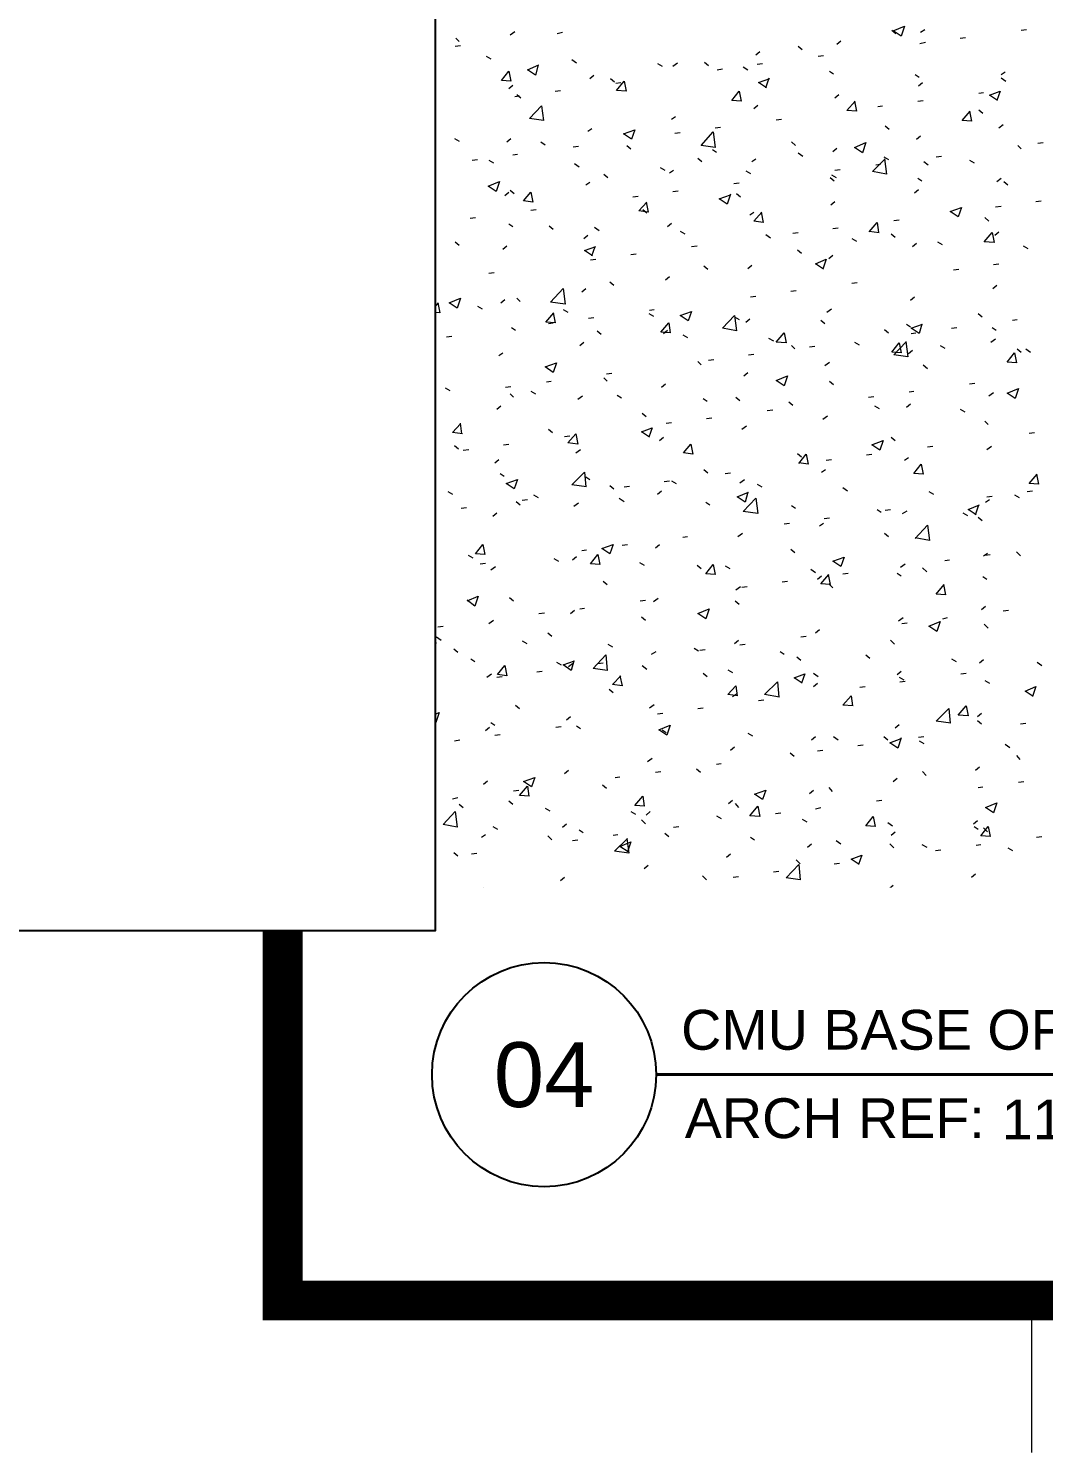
# Model space of a CAD drawing. Header units: inches. Extents: x -257 to 21868, y -296 to 108.
# Drawn here: x 213.06 to 223.24, y -1.27 to 13.02 of the extents above; entities that cross this region are included whole.
import ezdxf
from ezdxf.enums import TextEntityAlignment as Align

# ---------------------------------------------------------------- set-up
doc = ezdxf.new("R2010")
doc.units = ezdxf.units.IN
doc.header["$MEASUREMENT"] = 0
doc.layers.get('Defpoints').update_dxf_attribs({"color": 3})
doc.layers.add('NSE-Border', color=156, linetype='Continuous', plot=False)
doc.layers.add('NSE-By_Others', color=8, linetype='Continuous', lineweight=0)
doc.layers.add('NSE-Elev-Title', color=51, linetype='Continuous', lineweight=40)
doc.layers.add('NSE-Detail Border', color=7, linetype='Continuous')
doc.styles.add('004 - NSSM - Standard', font='arial.ttf', dxfattribs={"height": 0.4})
doc.styles.add('008 - NSSM - Standard', font='arial.ttf', dxfattribs={"height": 0.8})

# ---------------------------------------------------------------- blocks, each defined once
blk = doc.blocks.new('*U11')
at = {"ltscale": 0.0625}
blk.add_wipeout([(8.1719, 1.0356), (0, 1.0356), (0, 0), (8.1719, 0)], dxfattribs=at)
at = {"layer": 'Defpoints'}
blk.add_circle((0.6562, 0.5668), 0.2812, dxfattribs=at)
at = {"layer": 'NSE-Border', "ltscale": 0.0625, "const_width": 0.1}
blk.add_lwpolyline([(0, 0), (8.1719, 0), (8.1719, 11.3125), (0, 11.3125)], close=True, dxfattribs=at)
at = {"layer": 'NSE-Elev-Title'}
blk.add_line((0.9375, 0.5668), (7.7969, 0.5668), dxfattribs=at)
at = {"layer": 'Defpoints', "style": '008 - NSSM - Standard'}
blk.add_attdef('DETAIL_NUMBER', text='', height=0.1625, dxfattribs=at).set_placement((0.6562, 0.5668), align=Align.MIDDLE_CENTER)
at = {"layer": 'NSE-Elev-Title', "style": '004 - NSSM - Standard'}
blk.add_text('ARCH REF:', height=0.1, dxfattribs=at).set_placement((1.3855, 0.4575), align=Align.MIDDLE_CENTER)
for tag, p in [('DETAIL_DESCRIPTION', (1, 0.6293)), ('ARCH_REF', (1.8042, 0.4043))]:
    blk.add_attdef(tag, p, '', height=0.1, dxfattribs=at)
blk = doc.blocks.new('*U41')
blk.add_wipeout([(12, 6.4), (12, -28.069), (0, -28.069), (0, 6.4)])
at = {"layer": 'Defpoints', "transparency": 33554457}
blk.add_lwpolyline([(0, 6.4), (12, 6.4), (12, -28.069), (0, -28.069)], close=True, dxfattribs=at)

msp = doc.modelspace()

# ---------------------------------------------------------------- linework, layer by layer
at = {"layer": 'NSE-By_Others'}
msp.add_line((223.1259, 4.07452), (232.19836, 13.14711), dxfattribs=at)
for points in [[(221.84895, 13.03958), (221.81534, 12.93877), (221.7347, 12.99254)], [(217.87717, 12.58931), (217.89733, 12.48851), (217.80325, 12.49523)], [(219.03309, 12.48851), (219.05325, 12.3877), (218.95916, 12.39442)], [(220.189, 12.3877), (220.20916, 12.28689), (220.11508, 12.29361)], [(218.22663, 12.092), (218.08551, 12.11216), (218.20647, 12.23985)], [(216.82206, 12.1256), (216.78846, 12.03152), (216.70782, 12.08528)], [(219.14061, 11.99791), (219.10701, 11.90383), (219.02637, 11.95759)], [(219.94706, 11.82318), (219.80594, 11.84334), (219.9269, 11.97775)], [(221.45916, 11.87023), (221.42556, 11.76942), (221.34491, 11.82318)], [(216.94303, 11.48044), (216.96319, 11.37963), (216.86911, 11.38636)], [(217.78309, 11.48044), (217.74948, 11.37963), (217.66884, 11.4334)], [(218.09895, 11.37291), (218.11911, 11.27211), (218.02502, 11.28555)], [(222.42018, 11.21834), (222.38658, 11.12426), (222.30594, 11.17802)], [(222.72932, 10.96969), (222.74948, 10.86888), (222.64868, 10.8756)], [(216.00889, 10.36485), (216.02905, 10.26404), (215.93497, 10.27076)], [(217.3933, 10.31109), (217.3597, 10.21028), (217.27905, 10.26404)], [(218.44169, 10.2506), (218.29384, 10.27076), (218.42153, 10.40517)], [(219.71185, 10.17668), (219.67825, 10.08259), (219.5976, 10.13636)], [(220.16212, 9.98179), (220.02099, 10.00867), (220.14196, 10.13636)], [(220.63927, 9.96162), (220.65943, 9.86082), (220.55862, 9.86754)], [(221.79518, 9.86082), (221.81534, 9.76001), (221.72126, 9.76673)], [(216.03577, 9.78689), (216.00217, 9.69281), (215.92153, 9.74657)], [(222.9511, 9.76001), (222.97126, 9.6592), (222.87717, 9.66593)], [(218.35432, 9.6592), (218.32072, 9.56512), (218.24008, 9.61888)], [(220.67287, 9.53152), (220.63927, 9.43071), (220.55862, 9.48447)], [(222.99142, 9.40383), (222.95782, 9.30302), (222.87717, 9.35679)], [(218.54922, 8.94684), (218.56938, 8.84603), (218.46857, 8.85947)], [(221.63389, 8.87963), (221.60029, 8.78555), (221.51965, 8.83931)], [(216.92959, 8.67802), (216.78846, 8.7049), (216.91615, 8.83259)], [(219.70513, 8.84603), (219.72529, 8.74523), (219.6312, 8.75867)], [(222.01696, 8.64442), (222.03712, 8.54361), (221.94303, 8.55033)], [(217.96454, 8.48985), (217.93094, 8.39576), (217.85029, 8.44953)], [(220.37717, 8.14711), (220.22932, 8.16727), (220.35701, 8.30168)], [(216.45916, 7.93877), (216.47932, 7.83797), (216.37852, 7.84469)], [(216.60701, 7.97238), (216.57341, 7.87157), (216.49276, 7.92533)], [(217.61508, 7.83797), (217.63524, 7.73716), (217.54115, 7.74388)], [(218.77099, 7.73716), (218.79115, 7.63636), (218.69706, 7.64308)], [(218.92556, 7.83797), (218.89196, 7.74388), (218.81131, 7.79765)], [(219.9269, 7.63636), (219.94706, 7.53555), (219.85298, 7.54227)], [(221.24411, 7.71028), (221.21051, 7.61619), (221.12986, 7.66996)], [(219.88658, 7.19281), (219.85298, 7.092), (219.77233, 7.14576)], [(222.20513, 7.06512), (222.17153, 6.96431), (222.09088, 7.01808)], [(218.86508, 6.57453), (218.72395, 6.59469), (218.85163, 6.7291)], [(217.83685, 6.62157), (217.85701, 6.52076), (217.76293, 6.5342)], [(222.46723, 6.21834), (222.48739, 6.11754), (222.38658, 6.12426)], [(219.4968, 6.02345), (219.46319, 5.92265), (219.38255, 5.97641)], [(218.13927, 5.49926), (218.10567, 5.40517), (218.02502, 5.45894)], [(220.45782, 5.37157), (220.42422, 5.27748), (220.34357, 5.33125)], [(217.3597, 5.00195), (217.21857, 5.02883), (217.33954, 5.15652)], [(220.37717, 5.21028), (220.39733, 5.10947), (220.29653, 5.11619)], [(222.77637, 5.24388), (222.74276, 5.14308), (222.66212, 5.19684)], [(221.53309, 5.10947), (221.55325, 5.00867), (221.45916, 5.01539)], [(222.689, 5.00867), (222.70916, 4.90786), (222.61508, 4.91458)], [(220.80056, 4.47103), (220.65943, 4.49119), (220.78712, 4.6256)], [(217.74948, 4.3299), (217.71588, 4.23582), (217.63524, 4.28958)], [(218.28712, 4.19549), (218.30728, 4.09469), (218.20647, 4.10813)], [(220.06803, 4.20222), (220.03443, 4.10813), (219.95379, 4.16189)], [(219.44303, 4.09469), (219.46319, 3.99388), (219.36911, 4.00732)], [(221.75486, 3.89308), (221.77502, 3.79227), (221.68094, 3.79899)], [(216.39196, 3.81243), (216.35836, 3.71162), (216.27771, 3.76539)]]:
    msp.add_lwpolyline(points, close=True, dxfattribs=at)
for points in [[(222.01024, 12.9791), (222.05056, 13.00598)], [(223.0183, 12.99926), (223.07206, 13.00598)], [(217.064, 12.83797), (217.11104, 12.87157)], [(217.34626, 12.91861), (217.37986, 12.88501)], [(217.89061, 12.95222), (217.93766, 12.98582)], [(218.36104, 12.96566), (218.41481, 12.9791)], [(221.17018, 12.85813), (221.21051, 12.89173)], [(221.72126, 12.99926), (221.76158, 12.96566)], [(222.00352, 12.86485), (222.05728, 12.87829)], [(222.40674, 12.91861), (222.46051, 12.92533)], [(216.23067, 12.717), (216.27099, 12.7506)], [(216.4054, 12.75732), (216.439, 12.72372)], [(216.72798, 12.75732), (216.78174, 12.76404)], [(216.78846, 12.77076), (216.83551, 12.74388)], [(217.33954, 12.83797), (217.3933, 12.84469)], [(217.64868, 12.73716), (217.69572, 12.71028)], [(220.35701, 12.7506), (220.39733, 12.7842)], [(220.7804, 12.83797), (220.82072, 12.80437)], [(220.98201, 12.73716), (221.03577, 12.74388)], [(216.32475, 12.70356), (216.37852, 12.71028)], [(216.74142, 12.58931), (216.64061, 12.59603), (216.72126, 12.69012), (216.7347, 12.58931)], [(218.17287, 12.6498), (218.14599, 12.54899), (218.06534, 12.60275), (218.17959, 12.6498)], [(218.50889, 12.70356), (218.55594, 12.66996)], [(219.36911, 12.66324), (219.41615, 12.63636)], [(219.52368, 12.63636), (219.57072, 12.66996)], [(219.83954, 12.67668), (219.87986, 12.64308)], [(219.96723, 12.60275), (220.02099, 12.60947)], [(220.22932, 12.62963), (220.27637, 12.60275)], [(220.37045, 12.65652), (220.42422, 12.66324)], [(221.09626, 12.58931), (221.13658, 12.56243)], [(222.81669, 12.55571), (222.85701, 12.58259)], [(216.36508, 12.38098), (216.48604, 12.50867), (216.5062, 12.3541), (216.35836, 12.38098)], [(217.87717, 12.41458), (217.9175, 12.44818)], [(218.69034, 12.51539), (218.73067, 12.54899)], [(218.89868, 12.51539), (218.939, 12.48179)], [(218.95244, 12.46834), (218.99948, 12.47506)], [(220.46454, 12.4213), (220.38389, 12.47506), (220.49814, 12.51539)], [(220.45782, 12.4213), (220.49142, 12.52211)], [(221.95647, 12.55571), (221.9968, 12.52883)], [(221.99008, 12.44146), (222.0304, 12.47506)], [(222.81669, 12.52211), (222.86373, 12.48851)], [(217.04384, 12.30033), (217.09088, 12.33394)], [(217.93766, 12.33394), (217.9847, 12.34066)], [(217.95782, 12.3541), (217.99814, 12.32049)], [(218.34088, 12.3877), (218.39465, 12.39442)], [(221.15002, 12.32049), (221.19034, 12.3541)], [(221.98336, 12.28689), (222.03712, 12.29361)], [(222.59491, 12.36754), (222.64196, 12.37426)], [(222.78309, 12.29361), (222.70244, 12.34738), (222.80997, 12.3877), (222.77637, 12.29361)], [(216.21051, 12.17937), (216.25083, 12.21297)], [(216.91615, 12.19953), (216.96991, 12.20625)], [(217.01696, 12.19281), (217.05728, 12.1592)], [(220.33685, 12.21297), (220.37717, 12.24657)], [(221.34491, 12.28689), (221.36508, 12.18609), (221.27099, 12.19281), (221.35163, 12.28689)], [(221.58013, 12.23313), (221.62717, 12.23985)], [(222.50083, 12.18609), (222.52099, 12.08528), (222.4269, 12.092), (222.50755, 12.18609)], [(222.59491, 12.19953), (222.63524, 12.16593)], [(216.0761, 12.03152), (216.11642, 11.99791)], [(216.30459, 12.11888), (216.35836, 12.1256)], [(218.67018, 11.98447), (218.71051, 12.01136)], [(219.51024, 12.10544), (219.55056, 12.13232)], [(219.94706, 12.01808), (220.00083, 12.0248)], [(220.55862, 12.09872), (220.61239, 12.10544)], [(221.65405, 12.03824), (221.69438, 12.00463)], [(222.79653, 12.01808), (222.83685, 12.05168)], [(216.4726, 11.95087), (216.51965, 11.92399)], [(217.33282, 11.91055), (217.37986, 11.88367)], [(217.85701, 11.87695), (217.89733, 11.91055)], [(218.19975, 11.87695), (218.24008, 11.85006)], [(219.54384, 11.96431), (219.5976, 11.97103)], [(220.71319, 11.87695), (220.75352, 11.84334)], [(221.96991, 11.90383), (222.01024, 11.93743)], [(223.18631, 11.86351), (223.24008, 11.87023)], [(215.95513, 11.76942), (215.99545, 11.74254)], [(216.81534, 11.73582), (216.86239, 11.70222)], [(217.02368, 11.7627), (217.07072, 11.7963)], [(217.9175, 11.74926), (217.96454, 11.75598)], [(218.52233, 11.8299), (218.5761, 11.83662)], [(219.05997, 11.84334), (219.10029, 11.80974)], [(219.92018, 11.80302), (219.96051, 11.77614)], [(220.7804, 11.76942), (220.82744, 11.73582)], [(221.12986, 11.78286), (221.17018, 11.81646)], [(221.64061, 11.7291), (221.68766, 11.70222)], [(222.16481, 11.7291), (222.21857, 11.73582)], [(222.9847, 11.84334), (223.0183, 11.80974)], [(216.19034, 11.64173), (216.23067, 11.67533)], [(217.50755, 11.69549), (217.56131, 11.70222)], [(217.67556, 11.69549), (217.7226, 11.66861)], [(218.53577, 11.66189), (218.58282, 11.62829)], [(219.39599, 11.62157), (219.44303, 11.59469)], [(219.49008, 11.56781), (219.5304, 11.59469)], [(219.77233, 11.71566), (219.81266, 11.68205)], [(220.2562, 11.58797), (220.30325, 11.56109)], [(220.31669, 11.68205), (220.35701, 11.70894)], [(221.15002, 11.59469), (221.20379, 11.60141)], [(221.64733, 11.70894), (221.6675, 11.55437), (221.52637, 11.58125), (221.65405, 11.70894)], [(221.55997, 11.64845), (221.60701, 11.65517)], [(222.04384, 11.68205), (222.08416, 11.64845)], [(222.50083, 11.69549), (222.54787, 11.66861)], [(216.49276, 11.56109), (216.54653, 11.56781)], [(218.65002, 11.44684), (218.69034, 11.47372)], [(218.83147, 11.55437), (218.8718, 11.52076)], [(220.13524, 11.46028), (220.189, 11.467)], [(221.10298, 11.52076), (221.1433, 11.48716)], [(221.11642, 11.54765), (221.16346, 11.52076)], [(221.98336, 11.51404), (222.02368, 11.48716)], [(222.77637, 11.48044), (222.81669, 11.51404)], [(222.84357, 11.48044), (222.88389, 11.44684)], [(217.83685, 11.33931), (217.87717, 11.37291)], [(217.89061, 11.39308), (217.93094, 11.35947)], [(219.12045, 11.32587), (219.17422, 11.33259)], [(219.52368, 11.37963), (219.57744, 11.38636)], [(220.10163, 11.35275), (220.06803, 11.25195), (219.98739, 11.30571), (220.10163, 11.34603)], [(220.16212, 11.35947), (220.20244, 11.32587)], [(221.94975, 11.36619), (221.99008, 11.3998)], [(216.94975, 11.23179), (216.99008, 11.19818)], [(217.00352, 11.22506), (217.05056, 11.25867)], [(218.09895, 11.19146), (218.15271, 11.19818)], [(219.25486, 11.27211), (219.27502, 11.1713), (219.18094, 11.18474), (219.26158, 11.27211)], [(219.22126, 11.19818), (219.26158, 11.16458)], [(220.29653, 11.14442), (220.33685, 11.1713)], [(220.41077, 11.1713), (220.43094, 11.07049), (220.33685, 11.08394), (220.4175, 11.1713)], [(221.1097, 11.24523), (221.15002, 11.27883)], [(222.76293, 11.22506), (222.81669, 11.23179)], [(223.16615, 11.27883), (223.21991, 11.28555)], [(216.00889, 11.07049), (216.04922, 11.03689)], [(216.15674, 11.13098), (216.19706, 11.1041)], [(216.17018, 11.1041), (216.21051, 11.1377)], [(217.01696, 11.09066), (217.05728, 11.06377)], [(217.08416, 11.06377), (217.13793, 11.07049)], [(217.48739, 11.11082), (217.54115, 11.11754)], [(217.87717, 11.05705), (217.9175, 11.03017)], [(218.2804, 11.03689), (218.32072, 11.00329)], [(218.73739, 11.02345), (218.78443, 10.98985)], [(219.46991, 11.03017), (219.51024, 11.06377)], [(221.12986, 11.01001), (221.18362, 11.01673)], [(221.49276, 10.97641), (221.57341, 11.07049), (221.58685, 10.96969)], [(221.74142, 11.09066), (221.79518, 11.09738)], [(222.6554, 11.11754), (222.69572, 11.08394)], [(216.06938, 10.92937), (216.12314, 10.93609)], [(216.42556, 10.95625), (216.39868, 10.86216), (216.31803, 10.91593), (216.43228, 10.95625)], [(217.33954, 10.8756), (217.37986, 10.842)], [(218.62986, 10.9092), (218.67018, 10.94281)], [(219.5976, 10.98313), (219.64465, 10.95625)], [(220.45782, 10.94953), (220.50486, 10.91593)], [(220.72663, 10.96297), (220.7804, 10.96969)], [(221.31803, 10.9092), (221.36508, 10.88232)], [(221.49276, 10.98313), (221.59357, 10.96969)], [(221.71454, 10.95625), (221.75486, 10.92265)], [(221.92959, 10.82856), (221.96991, 10.86216)], [(222.17825, 10.8756), (222.22529, 10.84872)], [(222.7562, 10.94281), (222.79653, 10.97641)], [(216.99008, 10.68743), (217.0304, 10.72103)], [(217.81669, 10.80168), (217.85701, 10.83528)], [(218.71723, 10.73447), (218.63658, 10.78824), (218.75083, 10.82856)], [(218.71051, 10.73447), (218.74411, 10.82856)], [(219.10029, 10.74791), (219.15405, 10.75463)], [(219.71185, 10.82856), (219.76561, 10.83528)], [(220.77368, 10.79496), (220.814, 10.76136)], [(221.08954, 10.70759), (221.12986, 10.74119)], [(223.03846, 10.83528), (223.08551, 10.8084)], [(216.15002, 10.56646), (216.19034, 10.60006)], [(216.39868, 10.71431), (216.439, 10.68071)], [(216.72126, 10.51942), (216.57341, 10.53958), (216.7011, 10.67399), (216.71454, 10.51942)], [(218.69706, 10.69415), (218.75083, 10.70087)], [(219.83282, 10.63367), (219.87314, 10.60006)], [(220.27637, 10.60679), (220.31669, 10.64039)], [(221.03577, 10.60006), (220.95513, 10.65383), (221.06266, 10.70087), (221.02905, 10.60006)], [(222.33954, 10.59334), (222.3933, 10.60006)], [(222.74276, 10.64711), (222.79653, 10.65383)], [(217.064, 10.4791), (217.11776, 10.48582)], [(217.67556, 10.55974), (217.72932, 10.56646)], [(218.89196, 10.47238), (218.93228, 10.43877)], [(219.44975, 10.49254), (219.49008, 10.52614)], [(221.31803, 10.45894), (221.3718, 10.46566)], [(222.73604, 10.40517), (222.77637, 10.43877)], [(216.66077, 10.42533), (216.71454, 10.43205)], [(217.79653, 10.26404), (217.83685, 10.29765)], [(217.95782, 10.31109), (217.99142, 10.27748)], [(218.6097, 10.37157), (218.65002, 10.40517)], [(220.30325, 10.32453), (220.35701, 10.33125)], [(220.70647, 10.37829), (220.76024, 10.38501)], [(221.90943, 10.29093), (221.94975, 10.32453)], [(216.7011, 10.27076), (216.74814, 10.23716)], [(216.96991, 10.15652), (217.01024, 10.1834)], [(217.01696, 10.1498), (217.05056, 10.11619)], [(217.16481, 10.26404), (217.18497, 10.16324), (217.09088, 10.16996), (217.17153, 10.26404)], [(217.56131, 10.23044), (217.60836, 10.20356)], [(218.32072, 10.16324), (218.34088, 10.06243), (218.2468, 10.06915), (218.32744, 10.16324)], [(218.42153, 10.19684), (218.46857, 10.16996)], [(219.28174, 10.15652), (219.32879, 10.12963)], [(219.28846, 10.19012), (219.33551, 10.19684)], [(221.06938, 10.16996), (221.11642, 10.20356)], [(222.58819, 10.15652), (222.62852, 10.12291)], [(216.12986, 10.03555), (216.17018, 10.06243)], [(216.1769, 10.08931), (216.22395, 10.06243)], [(217.04384, 10.04899), (217.08416, 10.02211)], [(217.90405, 10.01539), (217.94438, 9.98851)], [(218.27368, 10.05571), (218.32072, 10.06243)], [(218.6769, 10.10947), (218.73067, 10.11619)], [(219.50352, 9.96162), (219.40271, 9.96834), (219.48336, 10.06243), (219.4968, 9.96162)], [(220.14196, 10.12291), (220.189, 10.09603)], [(220.2562, 10.06915), (220.29653, 10.10275)], [(221.00889, 10.08931), (221.04922, 10.05571)], [(221.86911, 10.04899), (221.90943, 10.02211)], [(222.02368, 10.04899), (221.9968, 9.9549), (221.91615, 10.00867), (222.0304, 10.04899)], [(222.31938, 10.00867), (222.37314, 10.01539)], [(222.72932, 10.01539), (222.76965, 9.98851)], [(222.93094, 10.08931), (222.97798, 10.09603)], [(216.0761, 9.98851), (216.1097, 9.9549)], [(217.25217, 9.9213), (217.30594, 9.92802)], [(218.58954, 9.83394), (218.62986, 9.86754)], [(218.76427, 9.98179), (218.80459, 9.94818)], [(219.42959, 9.9549), (219.46991, 9.98851)], [(219.62448, 9.94146), (219.67153, 9.91458)], [(220.4847, 9.90786), (220.53174, 9.88098)], [(221.34491, 9.86754), (221.39196, 9.84066)], [(221.64733, 9.99523), (221.68766, 9.96162)], [(221.86239, 9.87426), (221.88255, 9.71969), (221.74142, 9.73985), (221.86239, 9.86754)], [(221.91615, 9.9549), (221.96319, 9.96162)], [(222.71588, 9.86754), (222.76293, 9.90114)], [(216.23739, 9.78689), (216.29115, 9.79361)], [(216.64061, 9.84066), (216.69438, 9.84738)], [(217.77637, 9.73313), (217.81669, 9.76001)], [(220.28309, 9.73985), (220.33685, 9.74657)], [(220.71319, 9.83394), (220.7468, 9.80033)], [(220.89465, 9.82049), (220.94841, 9.82722)], [(221.88927, 9.75329), (221.92959, 9.78689)], [(222.20513, 9.83394), (222.25217, 9.80705)], [(222.97798, 9.80033), (223.0183, 9.76673)], [(223.06534, 9.80033), (223.11239, 9.76673)], [(216.94975, 9.61888), (216.99008, 9.65248)], [(219.77233, 9.67265), (219.80594, 9.63904)], [(219.87986, 9.68609), (219.93362, 9.69281)], [(221.04922, 9.63232), (221.09626, 9.66593)], [(222.03712, 9.63904), (222.07744, 9.60544)], [(216.1097, 9.49791), (216.15002, 9.53152)], [(216.37852, 9.45087), (216.42556, 9.41727)], [(218.25352, 9.47103), (218.30056, 9.47775)], [(218.83147, 9.51136), (218.86508, 9.47775)], [(218.85836, 9.55168), (218.91212, 9.5584)], [(219.40943, 9.41727), (219.44975, 9.45087)], [(220.23604, 9.53152), (220.27637, 9.56512)], [(221.09626, 9.47775), (221.13658, 9.44415)], [(222.50083, 9.45087), (222.55459, 9.45759)], [(216.82879, 9.28286), (216.88255, 9.28958)], [(217.23873, 9.41055), (217.28577, 9.38367)], [(217.84357, 9.41727), (217.89733, 9.42399)], [(217.89061, 9.35006), (217.92422, 9.31646)], [(218.09895, 9.37695), (218.14599, 9.35006)], [(218.56938, 9.2963), (218.61642, 9.3299)], [(218.96588, 9.33662), (219.0062, 9.30974)], [(219.8261, 9.30302), (219.86642, 9.27614)], [(220.1554, 9.31646), (220.19572, 9.28286)], [(221.48604, 9.31646), (221.53981, 9.32318)], [(221.89599, 9.37023), (221.94303, 9.37695)], [(222.69572, 9.3299), (222.74276, 9.36351)], [(216.23067, 9.15517), (216.25083, 9.05437), (216.15674, 9.06109), (216.23739, 9.15517)], [(216.21723, 9.20222), (216.27099, 9.20894)], [(216.94975, 9.18877), (216.98336, 9.15517)], [(217.7562, 9.19549), (217.79653, 9.2291)], [(219.21454, 9.15517), (219.25486, 9.12157)], [(220.47126, 9.18205), (220.52502, 9.18877)], [(220.68631, 9.26942), (220.72663, 9.23582)], [(221.54653, 9.2291), (221.59357, 9.20222)], [(221.86911, 9.21566), (221.90943, 9.24926)], [(222.40674, 9.19549), (222.45379, 9.16861)], [(216.00889, 9.02748), (216.04922, 8.99388)], [(216.96991, 9.04093), (216.88927, 9.09469), (216.9968, 9.14173), (216.96319, 9.04093)], [(216.92959, 9.08125), (216.96991, 9.11485)], [(217.41346, 8.94684), (217.31266, 8.96028), (217.3933, 9.04765)], [(217.40674, 8.94684), (217.3933, 9.05437)], [(219.28846, 8.91324), (219.20782, 8.967), (219.31534, 9.00732), (219.28174, 8.91324)], [(219.45647, 9.05437), (219.51024, 9.06109)], [(219.8597, 9.10141), (219.91346, 9.10813)], [(220.21588, 8.99388), (220.26293, 9.02748)], [(221.02905, 9.09469), (221.0761, 9.12829)], [(222.6554, 9.07453), (222.689, 9.04093)], [(216.08954, 8.96028), (216.12986, 8.99388)], [(218.27368, 8.99388), (218.314, 8.96028)], [(218.43497, 8.91996), (218.48873, 8.92668)], [(219.38927, 8.87963), (219.42959, 8.91324)], [(221.71454, 8.91324), (221.75486, 8.87963)], [(223.09895, 8.95356), (223.15271, 8.96028)], [(217.33282, 8.83259), (217.37314, 8.79899)], [(217.42018, 8.78555), (217.47395, 8.79227)], [(217.82341, 8.83931), (217.87717, 8.84603)], [(218.54922, 8.75867), (218.59626, 8.79227)], [(220.77368, 8.75195), (220.814, 8.71834)], [(220.78712, 8.65114), (220.86104, 8.74523), (220.8812, 8.64442), (220.78712, 8.65786)], [(221.46588, 8.73851), (221.51965, 8.74523)], [(222.07744, 8.81915), (222.1312, 8.82587)], [(222.67556, 8.79227), (222.7226, 8.82587)], [(216.06266, 8.62426), (216.1097, 8.59738)], [(216.39196, 8.6713), (216.43228, 8.6377)], [(216.4054, 8.65114), (216.45916, 8.65786)], [(216.90943, 8.54361), (216.94975, 8.57722)], [(216.92959, 8.59066), (216.96991, 8.55705)], [(217.73604, 8.65786), (217.77637, 8.69146)], [(219.83282, 8.59066), (219.87314, 8.55705)], [(221.01561, 8.56377), (221.05594, 8.59066)], [(221.06266, 8.68474), (221.11642, 8.69146)], [(221.84895, 8.68474), (221.88927, 8.71162)], [(216.06938, 8.42265), (216.11642, 8.45625)], [(217.78981, 8.55033), (217.83013, 8.52345)], [(218.65674, 8.41593), (218.50889, 8.43609), (218.63658, 8.56377), (218.65002, 8.41593)], [(218.65002, 8.51673), (218.69034, 8.48985)], [(219.43631, 8.46969), (219.49008, 8.47641)], [(219.51024, 8.47641), (219.55728, 8.44953)], [(220.04787, 8.55033), (220.10163, 8.55705)], [(220.19572, 8.45625), (220.24276, 8.48985)], [(220.37045, 8.44281), (220.4175, 8.41593)], [(223.17287, 8.54361), (223.19303, 8.44281), (223.09895, 8.44953), (223.17959, 8.54361)], [(216.4054, 8.4092), (216.45244, 8.38232)], [(217.26561, 8.36888), (217.31266, 8.342)], [(218.12583, 8.33528), (218.17287, 8.3084)], [(218.89196, 8.42937), (218.93228, 8.39576)], [(218.98604, 8.30168), (219.03309, 8.26808)], [(219.03309, 8.41593), (219.08685, 8.42265)], [(219.36911, 8.342), (219.40943, 8.3756)], [(220.27637, 8.36216), (220.24948, 8.26136), (220.16884, 8.31512), (220.28309, 8.36216)], [(221.23067, 8.4092), (221.27771, 8.3756)], [(222.09088, 8.36888), (222.13793, 8.342)], [(222.67556, 8.31512), (222.72932, 8.32184)], [(222.9511, 8.33528), (222.99814, 8.3084)], [(223.07879, 8.36888), (223.13255, 8.3756)], [(216.9968, 8.14711), (217.05056, 8.15383)], [(217.40002, 8.20087), (217.45379, 8.20759)], [(217.71588, 8.12023), (217.7562, 8.15383)], [(217.9511, 8.26808), (217.99142, 8.23447)], [(218.01158, 8.28152), (218.06534, 8.28824)], [(218.52905, 8.22103), (218.5761, 8.25463)], [(219.85298, 8.26136), (219.8933, 8.23447)], [(220.71319, 8.22775), (220.75352, 8.20087)], [(221.57341, 8.18743), (221.61373, 8.16055)], [(221.65405, 8.18071), (221.70782, 8.18743)], [(221.82879, 8.14711), (221.87583, 8.17399)], [(222.43362, 8.15383), (222.48067, 8.12695)], [(222.56803, 8.13367), (222.48739, 8.18743), (222.60163, 8.23447)], [(222.56131, 8.13367), (222.59491, 8.23447)], [(222.66212, 8.26136), (222.70244, 8.28824)], [(215.98201, 8.0127), (216.02905, 8.01942)], [(216.88927, 8.00598), (216.92959, 8.03958)], [(217.01024, 8.10679), (217.05056, 8.07318)], [(220.63927, 8.0463), (220.69303, 8.05302)], [(220.99545, 8.02614), (221.03577, 8.05302)], [(221.0425, 8.10006), (221.09626, 8.10679)], [(221.95647, 7.89845), (222.07744, 8.03286), (222.0976, 7.87829), (221.95647, 7.90517)], [(222.58819, 8.11351), (222.62852, 8.0799)], [(216.04922, 7.88501), (216.09626, 7.91861)], [(216.06938, 7.94549), (216.1097, 7.91189)], [(219.62448, 7.91189), (219.67153, 7.91861)], [(220.17556, 7.91861), (220.2226, 7.95222)], [(221.64733, 7.95222), (221.68766, 7.91861)], [(216.60701, 7.77076), (216.64733, 7.73716)], [(217.46723, 7.73044), (217.51427, 7.70356)], [(218.6097, 7.77748), (218.65674, 7.7842)], [(219.01293, 7.83125), (219.06669, 7.83797)], [(219.34895, 7.80437), (219.38927, 7.83797)], [(220.70647, 7.79093), (220.7468, 7.75732)], [(222.64196, 7.72372), (222.68228, 7.7506)], [(222.6554, 7.73044), (222.70916, 7.73716)], [(222.97126, 7.76404), (223.01158, 7.72372)], [(217.58819, 7.64308), (217.64196, 7.6498)], [(217.69572, 7.58259), (217.74276, 7.61619)], [(218.32744, 7.69684), (218.37448, 7.66996)], [(218.51561, 7.6834), (218.55594, 7.717)], [(219.18766, 7.65652), (219.2347, 7.62963)], [(219.76561, 7.62963), (219.80594, 7.59603)], [(220.04787, 7.62291), (220.09491, 7.59603)], [(220.90809, 7.58931), (220.95513, 7.55571)], [(221.80862, 7.60947), (221.85567, 7.64308)], [(222.0304, 7.60275), (222.07072, 7.56243)], [(222.25217, 7.67668), (222.29922, 7.6834)], [(216.57341, 7.50867), (216.62717, 7.51539)], [(216.86911, 7.46834), (216.90943, 7.50195)], [(216.97663, 7.56243), (217.0304, 7.56915)], [(218.82475, 7.46834), (218.86508, 7.43474)], [(220.61911, 7.46162), (220.67287, 7.46834)], [(220.97529, 7.48851), (221.01561, 7.52211)], [(221.08282, 7.53555), (221.10298, 7.43474), (221.00889, 7.44146), (221.08954, 7.53555)], [(221.08954, 7.44146), (221.12986, 7.40114)], [(221.23067, 7.54227), (221.28443, 7.54899)], [(221.77502, 7.54899), (221.81534, 7.52211)], [(222.23873, 7.43474), (222.25889, 7.33394), (222.16481, 7.34066), (222.24545, 7.43474)], [(222.63524, 7.51539), (222.67556, 7.48851)], [(216.02905, 7.34738), (216.0761, 7.38098)], [(217.46051, 7.27345), (217.56803, 7.32049), (217.53443, 7.21969), (217.46051, 7.28017)], [(217.88389, 7.30705), (217.92422, 7.27345)], [(219.32879, 7.26673), (219.37583, 7.30033)], [(220.1554, 7.38098), (220.20244, 7.41458)], [(220.21588, 7.40786), (220.26965, 7.41458)], [(216.94303, 7.14576), (216.98336, 7.11216)], [(218.17959, 7.14576), (218.23336, 7.15248)], [(218.49545, 7.14576), (218.53577, 7.17937)], [(218.58954, 7.19281), (218.63658, 7.19953)], [(219.19438, 7.27345), (219.24814, 7.28017)], [(220.14868, 7.27345), (220.189, 7.23985)], [(222.6218, 7.18609), (222.66212, 7.21969)], [(222.83685, 7.17265), (222.89061, 7.17937)], [(217.16481, 7.01136), (217.21857, 7.01808)], [(217.67556, 7.04496), (217.7226, 7.07856)], [(219.20782, 7.11216), (219.24814, 7.07856)], [(221.78846, 7.07184), (221.83551, 7.10544)], [(221.82206, 7.04496), (221.87583, 7.05168)], [(222.23201, 7.092), (222.27905, 7.10544)], [(222.64868, 7.03824), (222.689, 6.99791)], [(216.00217, 6.98447), (216.0425, 6.95087)], [(216.15002, 6.87695), (216.20379, 6.88367)], [(216.29115, 6.94415), (216.33819, 6.91727)], [(216.55325, 6.93071), (216.60701, 6.93743)], [(216.84895, 6.93071), (216.88927, 6.96431)], [(217.12448, 6.99791), (217.14465, 6.84334), (217.00352, 6.86351), (217.1312, 6.99791)], [(217.15137, 6.91055), (217.19841, 6.87695)], [(218.01158, 6.87023), (218.05862, 6.84334)], [(218.26696, 6.95087), (218.30728, 6.91727)], [(220.14196, 6.84334), (220.18228, 6.87695)], [(220.80728, 6.91055), (220.86104, 6.91727)], [(220.95513, 6.95087), (220.99545, 6.98447)], [(221.70782, 6.87695), (221.74814, 6.83662)], [(216.00889, 6.80974), (216.05594, 6.84334)], [(216.21051, 6.80302), (216.18362, 6.70222), (216.10298, 6.75598), (216.21723, 6.80302)], [(216.68094, 6.7291), (216.7011, 6.62157), (216.60701, 6.63501), (216.68094, 6.72238)], [(216.63389, 6.7291), (216.67422, 6.70222)], [(217.3261, 6.78958), (217.36642, 6.75598)], [(218.8718, 6.83662), (218.91884, 6.80974)], [(219.30862, 6.73582), (219.35567, 6.7627)], [(219.73873, 6.7963), (219.77905, 6.76942)], [(219.7925, 6.77614), (219.84626, 6.78286)], [(220.19572, 6.8299), (220.24948, 6.83662)], [(220.59895, 6.7627), (220.63927, 6.73582)], [(221.45916, 6.7291), (221.49948, 6.69549)], [(216.38524, 6.62829), (216.42556, 6.59469)], [(217.49411, 6.68877), (217.53443, 6.66189)], [(218.35432, 6.65517), (218.40137, 6.62829)], [(218.52905, 6.66861), (218.50217, 6.57453), (218.42153, 6.62829), (218.53577, 6.66861)], [(218.47529, 6.61485), (218.51561, 6.64173)], [(218.77099, 6.64173), (218.82475, 6.64845)], [(219.21454, 6.62157), (219.26158, 6.58797)], [(220.07475, 6.58125), (220.1218, 6.55437)], [(220.76696, 6.70894), (220.80728, 6.67533)], [(222.31938, 6.68877), (222.36642, 6.66189)], [(222.60163, 6.64845), (222.64196, 6.68205)], [(223.17959, 6.65517), (223.22663, 6.62157)], [(217.6554, 6.50732), (217.70244, 6.54093)], [(217.7562, 6.50732), (217.80997, 6.51404)], [(218.15943, 6.56109), (218.21319, 6.56781)], [(218.99276, 6.52076), (219.01293, 6.41996), (218.91884, 6.4334), (218.99948, 6.52076)], [(219.8261, 6.54765), (219.86642, 6.51404)], [(220.59223, 6.30571), (220.44438, 6.33259), (220.57206, 6.46028), (220.58551, 6.30571)], [(220.82072, 6.44684), (220.74008, 6.5006), (220.8476, 6.54093), (220.814, 6.44684)], [(220.93497, 6.54765), (220.98201, 6.51404)], [(220.93497, 6.41324), (220.97529, 6.44684)], [(221.77502, 6.5342), (221.81534, 6.56781)], [(221.79518, 6.50732), (221.84223, 6.48044)], [(221.8019, 6.46028), (221.85567, 6.467)], [(222.41346, 6.54093), (222.46723, 6.54765)], [(222.6554, 6.47372), (222.70244, 6.44684)], [(215.99545, 6.27211), (216.03577, 6.30571)], [(216.12986, 6.29227), (216.18362, 6.29899)], [(216.74142, 6.37291), (216.79518, 6.37963)], [(216.82879, 6.39308), (216.87583, 6.42668)], [(218.88524, 6.38636), (218.92556, 6.35275)], [(220.17556, 6.31915), (220.07475, 6.33259), (220.1554, 6.41996), (220.16884, 6.31915)], [(220.1218, 6.31243), (220.16212, 6.33931)], [(221.33147, 6.21834), (221.23067, 6.22506), (221.31131, 6.31915), (221.32475, 6.21834)], [(221.39868, 6.40652), (221.45244, 6.41324)], [(223.13927, 6.31243), (223.05862, 6.36619), (223.16615, 6.41324), (223.13255, 6.31243)], [(217.064, 6.1041), (217.17825, 6.15114), (217.14465, 6.05033), (217.064, 6.11082)], [(217.94438, 6.22506), (217.9847, 6.19146)], [(219.28846, 6.19818), (219.33551, 6.23179)], [(219.77233, 6.19146), (219.8261, 6.19818)], [(220.38389, 6.27211), (220.43766, 6.27883)], [(222.31266, 6.04361), (222.16481, 6.06377), (222.2925, 6.19146), (222.30594, 6.04361)], [(215.96857, 6.12426), (216.01561, 6.09738)], [(216.82879, 6.09066), (216.87583, 6.05705)], [(217.00352, 6.06377), (217.04384, 6.03017)], [(217.64196, 5.96969), (217.68228, 6.00329)], [(217.69572, 6.05033), (217.73604, 6.02345)], [(218.3476, 6.00329), (218.40137, 6.01001)], [(218.45513, 6.07722), (218.49545, 6.11082)], [(218.55594, 6.01673), (218.59626, 5.98985)], [(219.36911, 6.1377), (219.42287, 6.14442)], [(221.75486, 5.99657), (221.79518, 6.03017)], [(222.58147, 6.11082), (222.6218, 6.14442)], [(222.58147, 6.07049), (222.6218, 6.03689)], [(223.01158, 6.03689), (223.06534, 6.04361)], [(216.06266, 5.90248), (216.10298, 5.86888)], [(216.80862, 5.85544), (216.85567, 5.88904)], [(217.33282, 5.86888), (217.38658, 5.8756)], [(217.73604, 5.92265), (217.78981, 5.92937)], [(219.41615, 5.97641), (219.45647, 5.94953)], [(220.27637, 5.94281), (220.32341, 5.91593)], [(220.91481, 5.8756), (220.95513, 5.9092)], [(221.13658, 5.9092), (221.18362, 5.8756)], [(221.64061, 5.9092), (221.68094, 5.8756)], [(221.81534, 5.89576), (221.78174, 5.79496), (221.7011, 5.84872), (221.81534, 5.88904)], [(221.99008, 5.90248), (222.04384, 5.9092)], [(221.9968, 5.86888), (222.04384, 5.842)], [(215.97529, 5.73447), (216.01561, 5.76808)], [(216.31803, 5.73447), (216.36508, 5.74119)], [(220.10163, 5.7748), (220.14196, 5.8084)], [(220.69975, 5.74791), (220.74008, 5.71431)], [(220.97529, 5.76808), (221.02905, 5.7748)], [(221.37852, 5.82184), (221.43228, 5.82856)], [(222.85701, 5.83528), (222.90405, 5.80168)], [(222.97126, 5.72103), (223.00486, 5.68071)], [(219.2683, 5.66055), (219.31534, 5.69415)], [(219.75889, 5.58662), (219.79922, 5.55302)], [(219.96051, 5.63367), (220.00755, 5.64039)], [(222.56131, 5.57318), (222.60163, 5.60679)], [(216.90271, 5.5127), (216.92287, 5.41189), (216.82879, 5.41861), (216.90943, 5.5127)], [(217.6218, 5.43205), (217.66212, 5.46566)], [(218.43497, 5.53958), (218.47529, 5.57318)], [(218.94572, 5.49926), (218.99276, 5.50598)], [(219.34895, 5.55302), (219.40271, 5.55974)], [(221.7347, 5.45894), (221.77502, 5.49254)], [(222.0304, 5.55974), (222.064, 5.51942)], [(222.99142, 5.45222), (223.04518, 5.45894)], [(216.78846, 5.32453), (216.83551, 5.35141)], [(217.31266, 5.2842), (217.36642, 5.29765)], [(217.92422, 5.36485), (217.97798, 5.37157)], [(218.08551, 5.31109), (217.9847, 5.31781), (218.06534, 5.41189), (218.07879, 5.31109)], [(218.81803, 5.42533), (218.85836, 5.39173)], [(219.24142, 5.21028), (219.14061, 5.217), (219.22126, 5.31109), (219.2347, 5.21028)], [(220.89465, 5.33797), (220.93497, 5.37157)], [(221.08954, 5.39845), (221.12314, 5.35813)], [(222.58819, 5.39845), (222.63524, 5.40517)], [(215.95513, 5.20356), (215.99545, 5.23044)], [(216.51965, 5.26404), (216.55997, 5.23716)], [(216.90943, 5.23716), (216.96319, 5.24388)], [(217.37986, 5.23044), (217.42018, 5.19684)], [(217.87717, 5.26404), (217.9175, 5.23044)], [(218.24008, 5.19012), (218.28712, 5.16324)], [(219.10029, 5.15652), (219.14733, 5.12963)], [(219.25486, 5.12291), (219.29518, 5.15652)], [(220.08147, 5.23716), (220.1218, 5.27076)], [(220.14868, 5.23716), (220.18228, 5.19684)], [(220.95513, 5.1834), (221.00889, 5.19684)], [(221.56669, 5.26404), (221.62045, 5.27076)], [(215.99545, 5.08259), (216.0425, 5.05571)], [(216.85567, 5.04899), (216.90271, 5.02211)], [(216.93631, 5.10275), (216.97663, 5.06915)], [(217.71588, 5.00867), (217.76293, 4.98179)], [(218.41481, 5.00195), (218.45513, 5.03555)], [(219.20782, 5.07587), (219.24814, 5.03555)], [(219.5304, 5.00195), (219.58416, 5.00867)], [(219.96051, 5.11619), (220.00755, 5.08931)], [(220.5519, 5.13636), (220.60567, 5.14308)], [(220.82072, 5.08259), (220.86776, 5.05571)], [(221.68094, 5.04899), (221.72798, 5.01539)], [(222.54115, 5.03555), (222.58147, 5.06915)], [(222.54787, 5.00867), (222.58819, 4.98179)], [(215.99545, 4.94146), (216.03577, 4.90786)], [(216.75486, 4.88098), (216.67422, 4.93474), (216.78846, 4.98179)], [(216.74814, 4.88098), (216.78174, 4.98179)], [(217.60163, 4.90114), (217.64196, 4.92802)], [(218.26696, 4.91458), (218.30728, 4.87426)], [(218.51561, 4.86754), (218.56938, 4.87426)], [(218.58282, 4.97506), (218.62314, 4.94818)], [(218.92556, 4.9213), (218.9726, 4.92802)], [(219.05997, 4.8877), (219.08013, 4.73985), (218.939, 4.76001), (219.06669, 4.8877)], [(219.44303, 4.94146), (219.48336, 4.90786)], [(220.30325, 4.90114), (220.34357, 4.87426)], [(221.16346, 4.86754), (221.21051, 4.83394)], [(221.71454, 4.9213), (221.75486, 4.9549)], [(222.64196, 4.99523), (222.68228, 4.9549)], [(223.17287, 4.90114), (223.22663, 4.90786)], [(216.7683, 4.78689), (216.81534, 4.81377)], [(217.3261, 4.74657), (217.36642, 4.71297)], [(217.50083, 4.73313), (217.55459, 4.73985)], [(219.07341, 4.75329), (218.99276, 4.80705), (219.10029, 4.8541), (219.06669, 4.75329)], [(220.06131, 4.69953), (220.10163, 4.73313)], [(220.87448, 4.80033), (220.91481, 4.83394)], [(221.39196, 4.6256), (221.31131, 4.67937), (221.41884, 4.71969), (221.38524, 4.6256)], [(221.7011, 4.83394), (221.74142, 4.79361)], [(222.02368, 4.82722), (222.07072, 4.80033)], [(222.15809, 4.76673), (222.21185, 4.77345)], [(222.56803, 4.82049), (222.61508, 4.82722)], [(222.88389, 4.79361), (222.93094, 4.76673)], [(216.38524, 4.58528), (216.42556, 4.55168)], [(216.48604, 4.59872), (216.53981, 4.60544)], [(216.88927, 4.65248), (216.94303, 4.6592)], [(219.2347, 4.58528), (219.27502, 4.61888)], [(220.76024, 4.67265), (220.80056, 4.63232)], [(221.1433, 4.63232), (221.19706, 4.63904)], [(216.19706, 4.44415), (216.24411, 4.41727)], [(218.39465, 4.46431), (218.43497, 4.49791)], [(219.81938, 4.51136), (219.8597, 4.47103)], [(220.12852, 4.49791), (220.18228, 4.50463)], [(220.53174, 4.55168), (220.58551, 4.5584)], [(222.52099, 4.49791), (222.56131, 4.53152)], [(215.99545, 4.2963), (215.89465, 4.30974), (215.97529, 4.39711)], [(215.98873, 4.2963), (215.97529, 4.40383)], [(217.15137, 4.19549), (217.05056, 4.20894), (217.1312, 4.2963), (217.14465, 4.19549)], [(217.05728, 4.41055), (217.10432, 4.37695)], [(217.58147, 4.36351), (217.6218, 4.39039)], [(217.9175, 4.37023), (217.96454, 4.34334)], [(218.49545, 4.28286), (218.54922, 4.28958)], [(218.77771, 4.33662), (218.82475, 4.30974)], [(218.87852, 4.35006), (218.91884, 4.30974)], [(219.10701, 4.36351), (219.16077, 4.37023)], [(219.63793, 4.2963), (219.68497, 4.26942)], [(220.85432, 4.2627), (220.89465, 4.2963)], [(221.69438, 4.38367), (221.7347, 4.41727)], [(222.52771, 4.20222), (222.37986, 4.22238), (222.50755, 4.35679), (222.52099, 4.20222)], [(216.75486, 4.24926), (216.79518, 4.28286)], [(217.93766, 4.18877), (217.97798, 4.14845)], [(218.09223, 4.2291), (218.14599, 4.23582)], [(220.04115, 4.16189), (220.08147, 4.19549)], [(220.50486, 4.2627), (220.54518, 4.23582)], [(221.36508, 4.2291), (221.4054, 4.19549)], [(222.13793, 4.18205), (222.19169, 4.18877)], [(222.22529, 4.18877), (222.26561, 4.16189)], [(222.74948, 4.2627), (222.80325, 4.26942)], [(223.08551, 4.15517), (223.13255, 4.12157)], [(216.46588, 4.01404), (216.51965, 4.02076)], [(216.9968, 4.02076), (217.03712, 3.98716)], [(217.07744, 4.09469), (217.1312, 4.10141)], [(219.21454, 4.04765), (219.25486, 4.08125)], [(221.7347, 4.12829), (221.78846, 4.13501)], [(222.37986, 4.07453), (222.35298, 3.97372), (222.27233, 4.02748), (222.38658, 4.07453)], [(222.57475, 4.02748), (222.61508, 3.99388)], [(223.12583, -1.27494), (223.12583, 4.07453)], [(216.05594, 3.85947), (216.09626, 3.82587)], [(216.06266, 3.96028), (216.11642, 3.967)], [(217.56131, 3.82587), (217.60163, 3.85947)], [(218.37448, 3.92668), (218.41481, 3.96028)], [(219.70513, 3.85947), (219.75889, 3.86619)], [(220.10836, 3.91324), (220.16212, 3.91996)], [(220.52502, 3.8998), (220.59895, 3.99388), (220.61911, 3.89308), (220.52502, 3.90652)], [(220.71991, 3.99388), (220.77368, 4.0006)], [(221.63389, 3.86619), (221.67422, 3.83259)], [(221.67422, 3.84603), (221.71454, 3.87963)], [(222.50083, 3.96028), (222.54115, 3.99388)], [(216.7347, 3.71162), (216.77502, 3.74523)], [(218.68362, 3.72506), (218.73739, 3.73179)], [(220.83416, 3.72506), (220.8812, 3.75867)], [(222.91077, 3.79227), (222.93094, 3.69146), (222.83685, 3.69818), (222.9175, 3.79227)], [(220.69303, 3.7049), (220.73336, 3.6713)]]:
    msp.add_lwpolyline(points, dxfattribs=at)

# ---------------------------------------------------------------- next in the draw order: block references
at = {"layer": 'NSE-Detail Border', "xscale": 4, "yscale": 4, "zscale": 4}
msp.add_blockref('*U11', (215.60623, 0.25), dxfattribs=at).add_auto_attribs({'DETAIL_DESCRIPTION': 'CMU BASE OF WALL ON PROP LINE', 'ARCH_REF': '11/A432', 'DETAIL_NUMBER': '04'})

# ---------------------------------------------------------------- next in the draw order: block references
msp.add_blockref('*U41', (205.1381, 32.02789))

doc.saveas('drawing.dxf')
